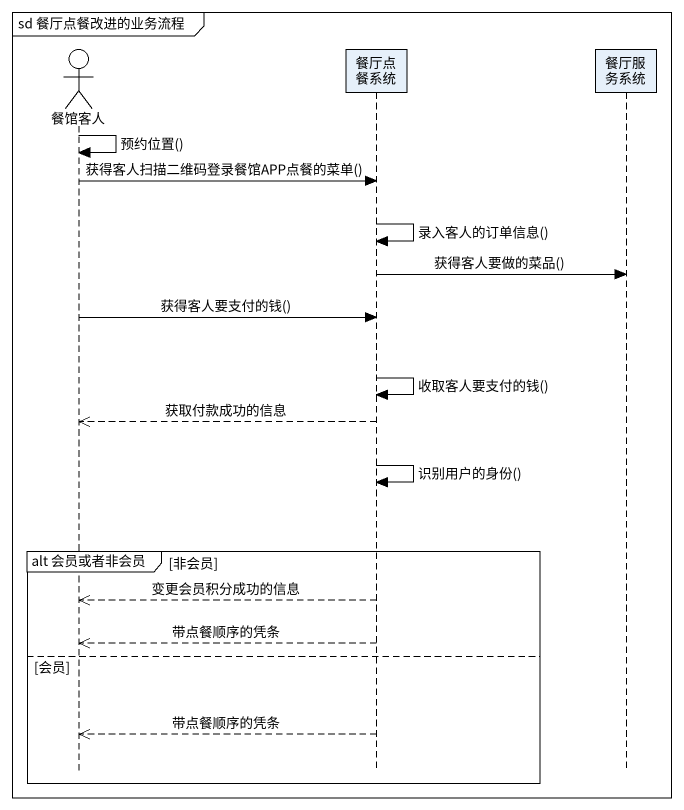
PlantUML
@startuml
mainframe sd 餐厅点餐改进的业务流程
hide footbox
actor 餐馆客人
participant 餐厅点餐系统
participant 餐厅服务系统

餐馆客人 -> 餐馆客人 : 预约位置()
餐馆客人 -> 餐厅点餐系统 : 获得客人扫描二维码登录餐馆APP点餐的菜单()
餐厅点餐系统 -> 餐厅点餐系统 : 录入客人的订单信息()
餐厅点餐系统 -> 餐厅服务系统 : 获得客人要做的菜品()
餐馆客人 -> 餐厅点餐系统 : 获得客人要支付的钱()
餐厅点餐系统 -> 餐厅点餐系统 : 收取客人要支付的钱()
餐厅点餐系统 -->> 餐馆客人 : 获取付款成功的信息
餐厅点餐系统 -> 餐厅点餐系统 : 识别用户的身份()
group alt 会员或者非会员 [非会员]
  餐厅点餐系统 -->> 餐馆客人 : 变更会员积分成功的信息
  餐厅点餐系统 -->> 餐馆客人 : 带点餐顺序的凭条
else 会员
  餐厅点餐系统 -->> 餐馆客人 : 带点餐顺序的凭条
end
@enduml
